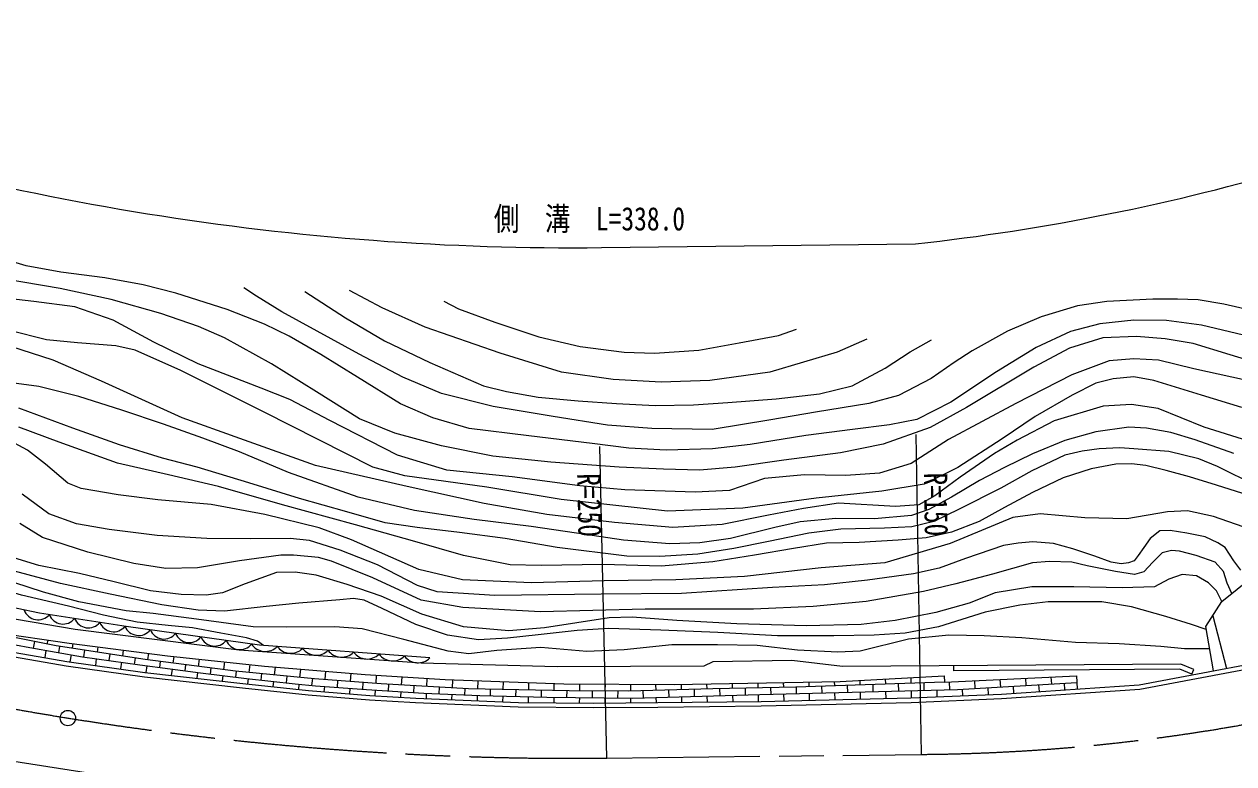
# Model space of a CAD drawing. Units: millimetres at full size, sheet at 1:1000; details may follow other scales. Extents: x 40000 to 680000, y 20000 to 380000.
# Drawn here: x 272257 to 367014, y 250200 to 308147 of the extents above; entities that cross this region are included whole.
import ezdxf
from ezdxf.enums import TextEntityAlignment as Align

# ---------------------------------------------------------------- set-up
doc = ezdxf.new("R2010")
doc.units = ezdxf.units.MM
doc.header["$LTSCALE"] = 1000
doc.linetypes.add('CHAIN', pattern=[18.5, 12, -1.5, 3.5, -1.5])
for name, color, linetype, lineweight in [('M-BGD', 7, 'Continuous', 13), ('M-BMK', 2, 'CHAIN', 13), ('M-BMK-SRVR', 3, 'Continuous', 13), ('M-STR-HTXT', 7, 'Continuous', 13)]:
    doc.layers.add(name, color=color, linetype=linetype, lineweight=lineweight)
doc.styles.add('ＭＳ ゴシック', font='')
doc.styles.get('ＭＳ ゴシック').set_extended_font_data('MS Gothic')

msp = doc.modelspace()

# ---------------------------------------------------------------- linework, layer by layer
at = {"layer": 'M-BGD'}
for p, q in [((365362, 261793), (366429, 257674)), ((273062, 259780), (272971, 259252)), ((274097, 259899), (274043, 259585)), ((273957, 259083), (273862, 258531)), ((275026, 259400), (274942, 258914)), ((275928, 258744), (275834, 258196)), ((276077, 259614), (276015, 259248)), ((276988, 259098), (276914, 258578)), ((278035, 259363), (277976, 258946)), ((278965, 258794), (278894, 258297)), ((280019, 259110), (279953, 258641)), ((281995, 258857), (281926, 258342)), ((277904, 258438), (277830, 257913)), ((279884, 258157), (279810, 257632)), ((280941, 258489), (280874, 258017)), ((281865, 257881), (281795, 257352)), ((282918, 258215), (282857, 257749)), ((283980, 258614), (283910, 258088)), ((284902, 257961), (284839, 257486)), ((285969, 258400), (285894, 257834)), ((287947, 258188), (287873, 257581)), ((289922, 257977), (289855, 257360)), ((291913, 257784), (291845, 257167)), ((345079, 257493), (345076, 257893)), ((283848, 257618), (283783, 257129)), ((285830, 257355), (285771, 256906)), ((286881, 257708), (286823, 257231)), ((287815, 257111), (287763, 256682)), ((288865, 257456), (288808, 256990)), ((289801, 256871), (289756, 256459)), ((290850, 257264), (290795, 256762)), ((292841, 257070), (292783, 256545)), ((293902, 257620), (293834, 256974)), ((294829, 256877), (294772, 256333)), ((295850, 257459), (295806, 256799)), ((297844, 257294), (297800, 256645)), ((299834, 257145), (299792, 256492)), ((301830, 257015), (301788, 256368)), ((303799, 256888), (303773, 256254)), ((339715, 256846), (339725, 256449)), ((341713, 256955), (341724, 256517)), ((348695, 256813), (348731, 256218)), ((350693, 256907), (350727, 256338)), ((352691, 257001), (352724, 256459)), ((363721, 257226), (363873, 257597)), ((291789, 256653), (291745, 256245)), ((293778, 256437), (293735, 256030)), ((295769, 256254), (295741, 255848)), ((296803, 256722), (296766, 256187)), ((297764, 256119), (297735, 255690)), ((298797, 256569), (298762, 256052)), ((299760, 255987), (299731, 255540)), ((300790, 256426), (300758, 255923)), ((301756, 255859), (301727, 255418)), ((302787, 256311), (302754, 255795)), ((304772, 256196), (304751, 255694)), ((305796, 256776), (305770, 256138)), ((306768, 256080), (306749, 255612)), ((307795, 256707), (307768, 256049)), ((308760, 256030), (308748, 255543)), ((309776, 256640), (309760, 256011)), ((310760, 255992), (310747, 255492)), ((311775, 256572), (311760, 255972)), ((312760, 255953), (312747, 255441)), ((313760, 256504), (313753, 255934)), ((314753, 255915), (314747, 255410)), ((315760, 256469), (315753, 255909)), ((316753, 255907), (316746, 255386)), ((317760, 256454), (317753, 255905)), ((318753, 255903), (318746, 255361)), ((319760, 256440), (319753, 255904)), ((320730, 255928), (320746, 255369)), ((321716, 256425), (321730, 255953)), ((322729, 255977), (322745, 255426)), ((323717, 256425), (323729, 256002)), ((324729, 256026), (324744, 255483)), ((325717, 256462), (325728, 256051)), ((326728, 256074), (326743, 255540)), ((327716, 256498), (327728, 256096)), ((328728, 256119), (328743, 255596)), ((329716, 256535), (329727, 256141)), ((330729, 256163), (330742, 255650)), ((331719, 256572), (331729, 256185)), ((332729, 256208), (332741, 255700)), ((333719, 256609), (333728, 256242)), ((334727, 256277), (334741, 255750)), ((335719, 256646), (335727, 256311)), ((336726, 256345), (336740, 255800)), ((337717, 256738), (337726, 256380)), ((338725, 256414), (338739, 255849)), ((339739, 255874), (339753, 255313)), ((340724, 256483), (340739, 255899)), ((341738, 255924), (341752, 255359)), ((342723, 256552), (342738, 255949)), ((343738, 255974), (343751, 255447)), ((344722, 256625), (344737, 255999)), ((345737, 256037), (345767, 255535)), ((346697, 256718), (346735, 256097)), ((347733, 256158), (347765, 255622)), ((349729, 256278), (349762, 255731)), ((351726, 256399), (351758, 255864)), ((353722, 256519), (353754, 255997)), ((303752, 255735), (303734, 255311)), ((305750, 255653), (305733, 255226)), ((307748, 255571), (307731, 255142)), ((309748, 255517), (309736, 255057)), ((311747, 255467), (311735, 255000)), ((313747, 255423), (313741, 254985)), ((315746, 255398), (315741, 254971)), ((317746, 255373), (317741, 254969)), ((319746, 255348), (319742, 254984)), ((321745, 255397), (321757, 254998)), ((323745, 255454), (323757, 255020)), ((325744, 255511), (325757, 255043)), ((327743, 255568), (327757, 255066)), ((329742, 255625), (329757, 255088)), ((331741, 255675), (331755, 255131)), ((333741, 255725), (333755, 255177)), ((335740, 255775), (335754, 255222)), ((337740, 255825), (337754, 255268))]:
    msp.add_line(p, q, dxfattribs=at)
for points in [[(367782, 283786), (364488, 284577), (361753, 284945), (359175, 284971), (356506, 284669), (354218, 284078), (351533, 282814), (348417, 280922), (344838, 278539), (342195, 277186), (340048, 276762), (337142, 276394), (333499, 275921), (329128, 275209), (326183, 274880), (322548, 274763), (319629, 274934), (316762, 275289), (311801, 275894), (307106, 276473), (304261, 277302), (301723, 278393), (298370, 280495), (295500, 282272), (293025, 283694), (291092, 284653), (288170, 285785), (284143, 287076), (281579, 287720), (278565, 288286), (275133, 288720), (272420, 289223), (268909, 290261)], [(369918, 281264), (366735, 282237), (363819, 283126), (361640, 283497), (359381, 283674), (356750, 283578), (354135, 282771), (351341, 281265), (346085, 278119), (343219, 276542), (339550, 275243), (336205, 274571), (331756, 273996), (327946, 273434), (325153, 273215), (322334, 273297), (318866, 273448), (313514, 273845), (308963, 274296), (304939, 275117), (301279, 276117), (298514, 277239), (295143, 279336), (291625, 281525), (287943, 283577), (285901, 284468), (282958, 285493), (279080, 286578), (275063, 287443), (270614, 288196)], [(368751, 285646), (366223, 286223), (364213, 286563), (362595, 286612), (360677, 286604), (357073, 286409), (354761, 286076), (351916, 285215), (349286, 284089), (346514, 282562), (345097, 281651), (343315, 280381), (340755, 279065), (338426, 278429), (334239, 277763), (330740, 277152), (326138, 276388), (321421, 276467), (317963, 276744), (313692, 277411), (308991, 278184), (304940, 279201), (301914, 280502), (298505, 282301), (295202, 284107), (292445, 285604), (290453, 286830), (289469, 287497)], [(294237, 287207), (297414, 285152), (300489, 283345), (304034, 281635), (308233, 279807), (310034, 279357), (312516, 278932), (315659, 278635), (318668, 278430), (321683, 278261), (324693, 278320), (327386, 278515), (331161, 278787), (334561, 279178), (337109, 279823), (339700, 281206), (341665, 282475), (343321, 283408)], [(338268, 283465), (335935, 282453), (330660, 280876), (325979, 280229), (322168, 280090), (318404, 280319), (314357, 280886), (309549, 282383), (303664, 284408), (300305, 285918), (297728, 287280)], [(368754, 280080), (363871, 281156), (361126, 281819), (359181, 281934), (357257, 281773), (354328, 280675), (349929, 278431), (344666, 275596), (341731, 273739), (339260, 272961), (336623, 272799), (333374, 272845), (330237, 272546), (327514, 271609), (324814, 271471), (319321, 271677), (315793, 271974), (310485, 272683), (305356, 273208), (301489, 274374), (296199, 277099), (293064, 278746), (290817, 279620), (285897, 281541), (282419, 283233), (279235, 284950), (276215, 286002), (273012, 286414), (270033, 286760)], [(305128, 286456), (306288, 285836), (309121, 284798), (312561, 283652), (315812, 282897), (319266, 282439), (321640, 282371), (325098, 282616), (328255, 283182), (331344, 283762), (332747, 284261)], [(367637, 278118), (364480, 279093), (360760, 280232), (359181, 280511), (357556, 280371), (356206, 280021), (354348, 279093), (351446, 277422), (348867, 275654), (345407, 273403), (342756, 272099), (339436, 271565), (334300, 271008), (328565, 270242), (322640, 269987), (314328, 270915), (308494, 271868), (302062, 272773), (299573, 273450), (291052, 277742), (284523, 281019), (280947, 282620), (279438, 282945), (276420, 283177), (273998, 283413), (268170, 284875)], [(368107, 275510), (364705, 276582), (361087, 278029), (358990, 278355), (356776, 278216), (352954, 277074), (350036, 275557), (348256, 274523), (345581, 272653), (343604, 271188), (342346, 270501), (340519, 270370), (336041, 270614), (333307, 270190), (330573, 269679), (326930, 268962), (323066, 268715), (318490, 269110), (313194, 269741), (308282, 270603), (302254, 271935), (295077, 273571), (289152, 275691), (284629, 277303), (278314, 280181), (274536, 281821), (271203, 282888)], [(363873, 257597), (362853, 258014), (336357, 257834), (332403, 258304), (326204, 258203), (325496, 257846), (314016, 257810), (303352, 258079), (289096, 259100), (276246, 260720), (268090, 262100), (256554, 265162), (245534, 268159), (234789, 271104), (217425, 277000), (207124, 279970)], [(367016, 274503), (363975, 275584), (362072, 276166), (360177, 276489), (358800, 276563), (356203, 276221), (353772, 275528), (351241, 274476), (349058, 273412), (347088, 272386), (344898, 271092), (343133, 270123), (341773, 269650), (338854, 269401), (335840, 269418), (333050, 269160), (331070, 268706), (327588, 267847), (325174, 267524), (322828, 267441), (319202, 267710), (315533, 268274), (311977, 268800), (307501, 269343), (302842, 270038), (298426, 271081), (292963, 273033), (289111, 274630), (286252, 275722), (283173, 276805), (279912, 277913), (276537, 278967), (273415, 279751), (270881, 280105)], [(210315, 277847), (230596, 271099), (237240, 268840), (246135, 266148), (251336, 264738), (258642, 262841), (265439, 261301), (270035, 260496), (275771, 259653), (283484, 258667), (291083, 257852), (298975, 257201), (305228, 256795), (314524, 256478), (323163, 256415), (336174, 256654), (344331, 257097), (344357, 256608), (354686, 257095), (354755, 256064)], [(368783, 271971), (365734, 273486), (364277, 274102), (361933, 274680), (359174, 274868), (358091, 274962), (356475, 274878), (355142, 274707), (353774, 274373), (351194, 273149), (348766, 271796), (345494, 270140), (343514, 269178), (341802, 268758), (339644, 268664), (336224, 268578), (333712, 268270), (330552, 267616), (327853, 267075), (325028, 266635), (322048, 266439), (319477, 266468), (314001, 267140), (309936, 267843), (306368, 268328), (303050, 268720), (300535, 269093), (297519, 269952), (293827, 270999), (289845, 272215), (285799, 273448), (283098, 274159), (279735, 275195), (276062, 276493), (271836, 278056)], [(210154, 277367), (231401, 270217), (238788, 267882), (251506, 264024), (256399, 262749), (262749, 261286), (268178, 260144), (272691, 259300), (276823, 258591), (281313, 257955), (286064, 257324), (289675, 256884), (293483, 256468), (295074, 256301), (299064, 256031), (303567, 255742), (307944, 255563), (313200, 255430), (319939, 255346), (329891, 255629), (345357, 256014), (354720, 256579)], [(269126, 259352), (275606, 258229), (281715, 257361), (289393, 256499), (294525, 255944), (299322, 255565), (302925, 255345), (310968, 255005), (316877, 254963), (321898, 254999), (329983, 255091), (341726, 255358), (348808, 255668), (359607, 256386), (373722, 259051), (379366, 260564), (388500, 263206), (392365, 264695), (404767, 270056), (408722, 271905), (413988, 274776), (418183, 277448)], [(369219, 270916), (365650, 272020), (363531, 272673), (361718, 273192), (360122, 273570), (359008, 273693), (357761, 273674), (355852, 273305), (353643, 272616), (351242, 271463), (349059, 270291), (347057, 269187), (344903, 268345), (342920, 267911), (340727, 267731), (337657, 267551), (335105, 267476), (332527, 267060), (329456, 266550), (326205, 266021), (322164, 265681), (317578, 265815), (312744, 265749), (310322, 265795), (306668, 266513), (302859, 267609), (298211, 268921), (292498, 270497), (287480, 271935), (283567, 272851), (279573, 273766), (274990, 275402), (271833, 276565)], [(291001, 259473), (290536, 259805), (289684, 260076), (287651, 260443), (285443, 260850), (283545, 261043), (281105, 261295), (278471, 261856), (275715, 262555), (272036, 263406), (269925, 264045), (268201, 264703), (266805, 265810), (265333, 267338), (263842, 268906), (262777, 269719), (261789, 270164), (259692, 270961), (256574, 272103), (254599, 272761), (252082, 273303), (250126, 273960), (249119, 274444), (248533, 275002)], [(368357, 268550), (365435, 269584), (363381, 270025), (361810, 269933), (358645, 269401), (355336, 269464), (351851, 269783), (349703, 269493), (344787, 267470), (339684, 265947), (334678, 265551), (328673, 264879), (323316, 264606), (317680, 264545), (311998, 264377), (306596, 264621), (303168, 265431), (297887, 267757), (295357, 268688), (291111, 269722), (286892, 270517), (282737, 270882), (279618, 271262), (276711, 271764), (275688, 272194), (273923, 273684), (272504, 274767), (270861, 275649)], [(269062, 259007), (275552, 257883), (281671, 257014), (289355, 256151), (294492, 255596), (299298, 255216), (302907, 254996), (310960, 254655), (316877, 254613), (321902, 254649), (329989, 254741), (341738, 255008), (348828, 255319), (359652, 256039), (373800, 258709), (379460, 260226), (388612, 262874), (392498, 264371), (404911, 269737), (408467, 271400)], [(367562, 265375), (367008, 266113), (366350, 267152), (365773, 267521), (364758, 267971), (363326, 268270), (362020, 268491), (361212, 268456), (360473, 267845), (359977, 267153), (359527, 266518), (359204, 266115), (358765, 265942), (358199, 265861), (357414, 265988), (356122, 266472), (354413, 267037), (352886, 267454), (351270, 267604), (350113, 267476), (348971, 267303), (346002, 266298), (343936, 265525), (341924, 265084), (338323, 264599), (334959, 264229), (330882, 264020), (323748, 263536), (317464, 263491), (309113, 263389), (304597, 263678), (303070, 264164), (299942, 265779), (296998, 266944), (294594, 267696), (293093, 267857), (290020, 267834), (286566, 267845), (282665, 268099), (278921, 268551), (276357, 269001), (274187, 269773), (272109, 271331)], [(365425, 257485), (364819, 260953), (366081, 262906), (368476, 264843), (373306, 265992), (376617, 267496), (377627, 269373)], [(366871, 263545), (366494, 264348), (366202, 265269), (365548, 265993), (364055, 266517), (362771, 266856), (362129, 266902), (361406, 266739), (360659, 265993), (359958, 265246), (359233, 265037), (357739, 265258), (355533, 265713), (354328, 266006), (352578, 266041), (351257, 265959), (348117, 265049), (345235, 264302), (342710, 263706), (338217, 262925), (334071, 262527), (329399, 262317), (320912, 262305), (312703, 262119), (306607, 262458), (303348, 263019), (299567, 264780), (296331, 266089), (295315, 266358), (293355, 266556), (292374, 266556), (289115, 266090), (285824, 265542), (283357, 265496), (280848, 265881), (277230, 266791), (273678, 267934), (271927, 269018)], [(366081, 262906), (365646, 263745), (365023, 264391), (364094, 264920), (362977, 265037), (361919, 264661), (360791, 264062), (358263, 263992), (354472, 264062), (351204, 264062), (348324, 263604), (346276, 262791), (343678, 262063), (340489, 261438), (337832, 261121), (333526, 261015), (328081, 261169), (323379, 261416), (319896, 261698), (318086, 261627), (313017, 260864), (310216, 260628), (306677, 260933), (303417, 261922), (300218, 263334), (297549, 264239), (295136, 264968), (293479, 265214), (292030, 265179), (289573, 264298), (287798, 263593), (286502, 263404), (284551, 263462), (282139, 263745), (279317, 264450), (276588, 265110), (273411, 265732), (270435, 266650)], [(304042, 258500), (290691, 259496), (280258, 260956), (273466, 262000), (271697, 262361), (266930, 263436), (256308, 266032)], [(365122, 259219), (363158, 259219), (361293, 259387), (358044, 259599), (354603, 259714), (350412, 260079), (347470, 260233), (344699, 260269), (341524, 259961), (337735, 259038), (335985, 258942), (332830, 259115), (329675, 259481), (326557, 259520), (322984, 259534), (319260, 259129), (316327, 258994), (312739, 259322), (309282, 259071), (307101, 258820), (305461, 259032), (302007, 259938), (298721, 260770), (296599, 260924), (292798, 260905), (290186, 260924), (285767, 261541), (282371, 261966), (280243, 262180), (276538, 262893), (273779, 263645), (271444, 264397)], [(364858, 260731), (363688, 261122), (361680, 261739), (358994, 262488), (356673, 262883), (352478, 262883), (350265, 262622), (347543, 262075), (343869, 260933), (341276, 260446), (338828, 260268), (335674, 260234), (331265, 260234), (326602, 260485), (322139, 260662), (318039, 260804), (315587, 260635), (312509, 260303), (310120, 260054), (307857, 259913), (305408, 260269), (302948, 261112), (300291, 262377), (298885, 263030), (298050, 263162), (296977, 263042), (293780, 262780), (291225, 262516), (287957, 262171), (285890, 262244), (283039, 262649), (279002, 263495), (275101, 264318), (271487, 265295)], [(344357, 256608), (332699, 256207), (326190, 256062), (319621, 255901), (314942, 255911), (307068, 256063), (300223, 256459), (294998, 256861), (288797, 257463), (281744, 258365), (274767, 259440), (265439, 261301)], [(363721, 257226), (362776, 257613), (345079, 257493)], [(245860, 256246), (258507, 253130), (271115, 250454), (281281, 248877), (288179, 248058), (298494, 247158), (304000, 246819), (311007, 246572), (316948, 246524), (326157, 246413), (342290, 246256)]]:
    msp.add_lwpolyline(points, dxfattribs=at)
for centre, radius, start, end in [((273349, 262646), 1163, 200.09113, 318.98965), ((275304, 262313), 1160, 201.74871, 320.77833), ((277281, 262010), 1160, 201.74871, 320.77833), ((279258, 261706), 1160, 201.74871, 320.77833), ((281229, 261416), 1161, 202.49527, 321.48893), ((283210, 261138), 1160, 202.51659, 321.54621), ((285191, 260860), 1160, 202.51659, 321.54621), ((287171, 260583), 1160, 202.51659, 321.54621), ((289152, 260306), 1160, 202.51659, 321.54621), ((291146, 260312), 1307, 213.81641, 315.32348), ((293137, 260174), 1318, 216.36255, 315.1048), ((295131, 260025), 1318, 216.36255, 315.1048), ((297126, 259876), 1318, 216.36255, 315.1048), ((299120, 259728), 1318, 216.36255, 315.1048), ((301115, 259579), 1318, 216.36255, 315.1048), ((303109, 259430), 1318, 216.36255, 315.1048)]:
    msp.add_arc(centre, radius, start, end, dxfattribs=at)
at = {"layer": 'M-BMK'}
msp.add_line((317887, 250643), (342559, 250938), dxfattribs=at)
for centre, radius, start, end in [((341387, 400934), 150000, 270.44776, 302.48669), ((315274, 500630), 250000, 251.17392, 270.59886)]:
    msp.add_arc(centre, radius, start, end, dxfattribs=at)
at = {"layer": 'M-BMK-SRVR'}
msp.add_circle((275676, 253786), 600, dxfattribs=at)
at = {"layer": 'M-STR-HTXT'}
for p, q in [((317469, 290641), (342081, 290935)), ((342559, 250938), (342132, 275993)), ((317887, 250643), (317357, 275064))]:
    msp.add_line(p, q, dxfattribs=at)
for centre, radius, start, end in [((323219, 462561), 172659, 276.27155, 296.57743), ((315275, 500645), 210015, 251.12793, 270.5985)]:
    msp.add_arc(centre, radius, start, end, dxfattribs=at)

# ---------------------------------------------------------------- texts
at = {"layer": 'M-STR-HTXT', "style": 'ＭＳ ゴシック', "width": 0.8}
msp.add_text('側\u3000溝\u3000L=338.0', height=1833, dxfattribs=at).set_placement((316536, 291438), align=Align.BOTTOM_CENTER)
msp.add_text('R=250', height=1833, rotation=271.243, dxfattribs=at).set_placement((317403, 272983), align=Align.TOP_LEFT)
msp.add_text('R=150', height=1833, rotation=270.977, dxfattribs=at).set_placement((342183, 272992), align=Align.BOTTOM_LEFT)

doc.saveas('drawing.dxf')
